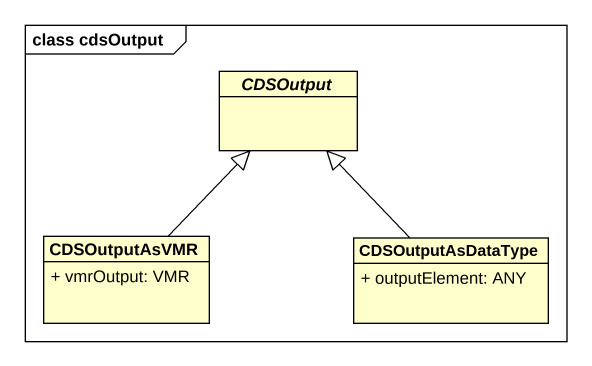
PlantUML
@startuml
mainframe class cdsOutput
hide circle
hide empty members
skinparam classAttributeIconSize 0
abstract class CDSOutput
class CDSOutputAsVMR {
  + vmrOutput: VMR
}
class CDSOutputAsDataType {
  + outputElement: ANY
}
CDSOutputAsVMR -up-|> CDSOutput
CDSOutputAsDataType -up-|> CDSOutput
@enduml
